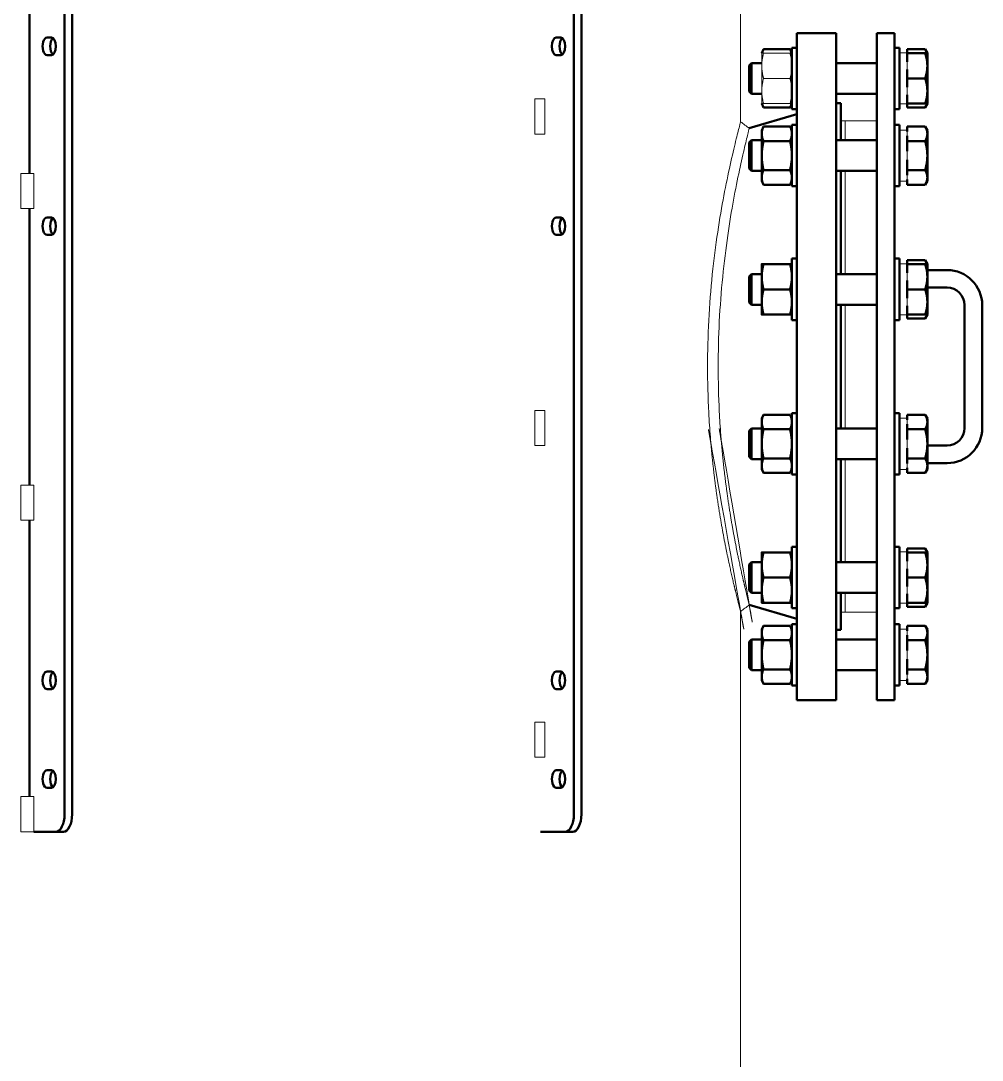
# Model space of a CAD drawing. Header units: inches. Extents: x 19 to 503, y 7 to 322.
# Drawn here: x 107.22 to 134.61, y 76.89 to 106.5 of the extents above; entities that cross this region are included whole.
import ezdxf

# ---------------------------------------------------------------- set-up
doc = ezdxf.new("R2010")
doc.units = ezdxf.units.IN
doc.header["$LTSCALE"] = 15
doc.header["$MEASUREMENT"] = 0
doc.layers.add('Visible (ANSI)', color=7, linetype='Continuous', lineweight=50)

msp = doc.modelspace()

# ---------------------------------------------------------------- linework, layer by layer
at = {"layer": 'Visible (ANSI)', "linetype": 'Continuous', "lineweight": 18}
for p, q in [((127.7261135248977, 103.6236562132051), (127.7261135248977, 124.6542713105731)), ((128.3267815808969, 105.5803091728895), (128.3267815808967, 105.2208091728895)), ((128.3786488358032, 105.5803091728895), (129.1339143259903, 105.5803091728895)), ((132.4660315808969, 105.5908091728895), (132.2470315808969, 105.5908091728895)), ((132.4660315808969, 105.5908091728895), (132.4660315808968, 105.5800591728895)), ((128.3267815808967, 105.2208091728895), (128.3267815808967, 104.5018091728895)), ((132.4660315808967, 105.3287421000629), (132.4660315808967, 105.1126262457161)), ((128.3786488358031, 104.8613091728895), (129.1339143259902, 104.8613091728895)), ((132.4660315808967, 104.6099921000628), (132.4660315808967, 104.3938762457161)), ((121.8606658187334, 104.2759396494325), (122.1477145902943, 104.2759396494325)), ((121.8606658187334, 104.2759396494325), (121.8606658187334, 103.2759396494325)), ((122.1477145902943, 104.2759396494325), (122.1477145902943, 103.2759396494325)), ((128.3267815808967, 104.5018091728895), (128.3267815808969, 104.1423091728895)), ((128.3786488358032, 104.1423091728895), (129.1339143259903, 104.1423091728895)), ((132.4660315808969, 104.1318091728895), (132.2470315808969, 104.1318091728895)), ((132.4660315808968, 104.1425591728895), (132.4660315808969, 104.1318091728895)), ((130.5764065808975, 103.6509396494325), (130.7064065808975, 103.6509396494325)), ((130.7064065808967, 103.0988472895181), (130.7064065808975, 103.6509396494325)), ((130.7064065808967, 103.0988472895181), (130.7064065808975, 103.6509396494325)), ((130.7064065808975, 103.6509396494325), (131.6064065808975, 103.6509396494325)), ((132.4660315808957, 103.3908472895181), (132.2470315808957, 103.3908472895181)), ((132.4660315808957, 103.3461903218298), (132.4660315808956, 103.2214157751466)), ((121.8606658187334, 103.2759396494325), (122.1477145902943, 103.2759396494325)), ((132.4660315808955, 102.7861218362013), (132.4660315808955, 102.5365727428349)), ((130.7064065808956, 99.28840153280392), (130.7064065808962, 102.2238472895181)), ((130.7064065808956, 99.28840153280392), (130.7064065808962, 102.2238472895181)), ((107.5957871419709, 102.1509396494325), (107.2239930033772, 102.1509396494325)), ((107.2239930033772, 101.1509396494325), (107.2239930033772, 102.1509396494325)), ((107.5957871419709, 101.1509396494325), (107.5957871419709, 102.1509396494325)), ((132.4660315808957, 101.9318472895181), (132.2470315808957, 101.9318472895181)), ((132.4660315808956, 102.1012788038896), (132.4660315808956, 101.9765042572064)), ((107.5957871419709, 101.1509396494325), (107.2239930033772, 101.1509396494325)), ((132.4660315808951, 99.58040153280393), (132.2470315808951, 99.58040153280393)), ((132.4660315808951, 99.58040153280393), (132.466031580895, 99.56965153280392)), ((132.4660315808949, 99.31833445997728), (132.4660315808949, 99.1022186056306)), ((130.7064065808955, 94.88847776606113), (130.7064065808955, 98.41340153280393)), ((130.7064065808955, 94.88847776606113), (130.7064065808955, 98.41340153280393)), ((132.4660315808949, 98.5995844599773), (132.4660315808949, 98.3834686056306)), ((132.4660315808951, 98.12140153280394), (132.2470315808951, 98.12140153280394)), ((132.466031580895, 98.13215153280395), (132.4660315808951, 98.12140153280394)), ((121.8606658187334, 95.40093964943252), (122.1477145902943, 95.40093964943252)), ((121.8606658187334, 95.40093964943252), (121.8606658187334, 94.4009396494325)), ((122.1477145902943, 95.40093964943252), (122.1477145902943, 94.4009396494325)), ((132.4660315808951, 95.18047776606113), (132.2470315808951, 95.18047776606113)), ((132.466031580895, 95.1358207983728), (132.4660315808949, 95.0110462516896)), ((132.4660315808948, 94.57575231274434), (132.4660315808949, 94.32620321937794)), ((121.8606658187334, 94.4009396494325), (122.1477145902943, 94.4009396494325)), ((130.7064065808962, 91.07803200934696), (130.7064065808956, 94.01347776606113)), ((130.7064065808962, 91.07803200934696), (130.7064065808956, 94.01347776606114)), ((132.466031580895, 93.89090928043268), (132.466031580895, 93.76613473374945)), ((132.4660315808951, 93.72147776606114), (132.2470315808951, 93.72147776606114)), ((107.5957871419709, 93.27593964943249), (107.2239930033772, 93.27593964943249)), ((107.2239930033772, 92.27593964943249), (107.2239930033772, 93.27593964943249)), ((107.5957871419709, 92.27593964943249), (107.5957871419709, 93.27593964943249)), ((107.5957871419709, 92.27593964943249), (107.2239930033772, 92.27593964943249)), ((132.4660315808957, 91.37003200934696), (132.2470315808957, 91.37003200934696)), ((132.4660315808957, 91.37003200934696), (132.4660315808957, 91.35928200934696)), ((132.4660315808956, 91.10796493652032), (132.4660315808955, 90.89184908217362)), ((132.4660315808955, 90.38921493652032), (132.4660315808956, 90.17309908217362)), ((130.7064065808975, 89.65093964943252), (130.7064065808967, 90.20303200934696)), ((130.7064065808975, 89.65093964943253), (130.7064065808967, 90.20303200934696)), ((132.4660315808957, 89.91103200934698), (132.2470315808957, 89.91103200934698)), ((132.4660315808957, 89.92178200934697), (132.4660315808957, 89.91103200934697)), ((127.7261135248977, 75.3947563783798), (127.7261135248977, 89.67822308565995)), ((130.5764065808975, 89.65093964943253), (130.7064065808975, 89.65093964943253)), ((130.7064065808975, 89.65093964943253), (131.6064065808975, 89.65093964943253)), ((132.4660315808969, 89.17007012597557), (132.4022829207089, 89.17007012597557)), ((132.4660315808968, 89.12541315828723), (132.4660315808967, 89.00063861160403)), ((132.4660315808966, 88.56534467265878), (132.4660315808967, 88.31579557929237)), ((132.4660315808969, 87.71107012597558), (132.2470315808969, 87.71107012597558)), ((132.4660315808968, 87.88050164034712), (132.4660315808968, 87.75572709366391)), ((121.8606658187334, 86.52593964943252), (122.1477145902943, 86.52593964943252)), ((121.8606658187334, 86.52593964943252), (121.8606658187334, 85.52593964943252)), ((122.1477145902943, 86.52593964943252), (122.1477145902943, 85.52593964943252)), ((121.8606658187334, 85.52593964943252), (122.1477145902943, 85.52593964943252)), ((107.5957871419709, 84.40093964943249), (107.2239930033772, 84.40093964943249)), ((107.2239930033772, 83.40093964943249), (107.2239930033772, 84.40093964943249)), ((107.5957871419709, 83.40093964943249), (107.5957871419709, 84.40093964943249)), ((107.5957871419709, 83.40093964943249), (107.2239930033772, 83.40093964943249))]:
    msp.add_line(p, q, dxfattribs=at)
at = {"layer": 'Visible (ANSI)'}
for p, q in [((108.4707871419704, 83.9009396494325), (108.4707871419704, 112.6509396494325)), ((108.6872934929166, 112.6509396494325), (108.6872934929166, 83.9009396494325)), ((122.9767126553623, 83.90093964943252), (122.9767126553622, 112.6509396494325)), ((123.1932190063084, 112.6509396494325), (123.1932190063085, 83.90093964943252)), ((107.470787141971, 110.0259396494325), (107.470787141971, 102.1509396494325)), ((107.9707871419707, 106.0259396494325), (108.0957871419706, 106.0259396494325)), ((122.4767126553625, 106.0259396494325), (122.6017126553625, 106.0259396494325)), ((129.3264065808975, 87.15093964943253), (129.3264065808975, 106.1509396494325)), ((129.3264065808975, 106.1509396494325), (130.4514065808975, 106.1509396494325)), ((130.4514065808975, 87.15093964943253), (130.4514065808975, 106.1509396494325)), ((131.6064065808975, 106.1509396494324), (131.6064065808975, 87.15093964943266)), ((132.1064065808975, 106.1509396494324), (131.6064065808975, 106.1509396494324)), ((132.1064065808975, 87.15093964943266), (132.1064065808975, 106.1509396494324)), ((129.1857815808969, 105.7363091728895), (129.1857815808969, 103.9863091728895)), ((129.3264065808968, 105.7363091728895), (129.1857815808968, 105.7363091728895)), ((132.2470315808969, 105.7363091728895), (132.1064065808969, 105.7363091728895)), ((132.2470315808969, 103.9863091728895), (132.2470315808969, 105.7363091728895)), ((108.0957871419706, 105.5259396494325), (107.9707871419707, 105.5259396494325)), ((122.6017126553625, 105.5259396494325), (122.4767126553625, 105.5259396494325)), ((128.3267815808982, 105.5803091728895), (128.3786488358046, 105.6915388599842)), ((128.3786488358046, 105.6915388599842), (129.1339143259917, 105.6915388599842)), ((129.1857815808982, 105.5803091728895), (129.1339143259917, 105.6915388599842)), ((132.4660315808981, 105.5908091728895), (132.4660315808982, 105.6912501848496)), ((132.4660315808982, 105.6912501848496), (132.9799604202115, 105.6912501848496)), ((132.4660315808967, 105.3287421000628), (132.4660315808968, 105.5800591728895)), ((132.4660315808968, 105.5800591728895), (132.9799604202101, 105.5800591728895)), ((133.0441565808982, 105.5800591728895), (132.9799604202115, 105.6912501848496)), ((133.0441565808967, 105.2206841728895), (133.0441565808969, 105.5800591728895)), ((127.9660315808969, 105.2326591728895), (128.0321855179047, 105.2988091728895)), ((127.9660315808969, 104.4899591728895), (127.9660315808969, 105.2326591728895)), ((128.0321855179047, 105.2988091728895), (128.0321855179047, 104.4238091728895)), ((128.3267815808969, 105.2988091728895), (128.0321855179047, 105.2988091728895)), ((131.6064065808969, 105.2988091728895), (130.4514065808968, 105.2988091728895)), ((133.0441565808967, 104.5019341728895), (133.0441565808967, 105.2206841728895)), ((132.4660315808966, 104.8613091728895), (132.4660315808967, 105.1126262457161)), ((132.4660315808967, 104.6099921000628), (132.4660315808966, 104.8613091728895)), ((132.4660315808966, 104.8613091728895), (132.97996042021, 104.8613091728895)), ((127.9660315808969, 104.4899591728895), (128.0321855179047, 104.4238091728895)), ((128.3267815808969, 104.4238091728895), (128.0321855179047, 104.4238091728895)), ((131.6064065808969, 104.4238091728895), (130.4514065808968, 104.4238091728895)), ((132.4660315808968, 104.1425591728895), (132.4660315808967, 104.3938762457161)), ((133.0441565808969, 104.1425591728895), (133.0441565808967, 104.5019341728895)), ((128.3267815808982, 104.1423091728895), (128.3786488358046, 104.0310794857948)), ((128.3786488358046, 104.0310794857948), (129.1339143259917, 104.0310794857948)), ((129.1857815808982, 104.1423091728895), (129.1339143259917, 104.0310794857948)), ((129.3264065808968, 103.9863091728895), (129.1857815808968, 103.9863091728895)), ((130.4514065808975, 104.1509396494325), (130.5764065808975, 104.1509396494325)), ((130.5764065808964, 103.0988472895181), (130.5764065808975, 104.1509396494325)), ((132.2470315808969, 103.9863091728895), (132.1064065808969, 103.9863091728895)), ((132.4660315808968, 104.1425591728895), (132.9799604202101, 104.1425591728895)), ((132.4660315808982, 104.0313681609294), (132.4660315808981, 104.1318091728895)), ((132.4660315808982, 104.0313681609294), (132.9799604202115, 104.0313681609294)), ((133.0441565808982, 104.1425591728895), (132.9799604202115, 104.0313681609294)), ((127.9724654117641, 103.4396807211257), (129.3264065808975, 103.8409396494325)), ((128.3267815808957, 103.3803472895181), (128.3786488358022, 103.4915769766128)), ((128.3267815808957, 103.3803472895181), (128.3267815808956, 103.2840195548391)), ((128.3786488358022, 103.4915769766128), (129.1339143259893, 103.4915769766128)), ((129.1857815808957, 103.3803472895181), (129.1339143259893, 103.4915769766128)), ((129.1857815808957, 103.5363472895181), (129.1857815808957, 101.7863472895181)), ((129.3264065808957, 103.5363472895181), (129.1857815808957, 103.5363472895181)), ((132.2470315808957, 103.5363472895181), (132.1064065808957, 103.5363472895181)), ((132.2470315808957, 101.7863472895181), (132.2470315808957, 103.5363472895181)), ((132.4660315808956, 103.3461903218298), (132.4660315808957, 103.4912883014782)), ((132.4660315808957, 103.4912883014782), (132.9799604202091, 103.4912883014782)), ((133.0441565808957, 103.3800972895181), (132.9799604202091, 103.4912883014782)), ((133.0441565808956, 103.2838030484882), (133.0441565808957, 103.3800972895181)), ((127.9660315808957, 103.0326972895181), (128.0321855179036, 103.0988472895181)), ((128.0321855179036, 103.0988472895181), (128.0321855179036, 102.2238472895181)), ((128.3267815808957, 103.0988472895181), (128.0321855179036, 103.0988472895181)), ((128.3267815808956, 103.2840195548391), (128.3267815808955, 102.6613472895181)), ((128.378648835802, 103.0764621330654), (129.1339143259891, 103.0764621330654)), ((131.6064065808957, 103.0988472895181), (130.4514065808957, 103.0988472895181)), ((132.4660315808955, 103.0763177954982), (132.4660315808956, 103.2214157751466)), ((132.4660315808955, 102.7861218362013), (132.4660315808955, 103.0763177954982)), ((132.4660315808955, 103.0763177954982), (132.9799604202089, 103.0763177954982)), ((133.0441565808955, 102.6613472895181), (133.0441565808956, 103.2838030484882)), ((127.9660315808957, 102.2899972895181), (127.9660315808957, 103.0326972895181)), ((128.3267815808955, 102.6613472895181), (128.3267815808956, 102.0386750241971)), ((132.4660315808955, 102.2463767835381), (132.4660315808955, 102.5365727428349)), ((133.0441565808956, 102.038891530548), (133.0441565808955, 102.6613472895181)), ((127.9660315808957, 102.2899972895181), (128.0321855179036, 102.2238472895181)), ((128.3267815808957, 102.2238472895181), (128.0321855179036, 102.2238472895181)), ((128.378648835802, 102.2462324459708), (129.1339143259891, 102.2462324459708)), ((131.6064065808957, 102.2238472895181), (130.4514065808957, 102.2238472895181)), ((130.5764065808954, 99.28840153280392), (130.576406580896, 102.2238472895181)), ((132.4660315808956, 102.1012788038896), (132.4660315808955, 102.2463767835381)), ((132.4660315808955, 102.2463767835381), (132.9799604202089, 102.2463767835381)), ((128.3267815808956, 102.0386750241971), (128.3267815808957, 101.9423472895181)), ((128.3267815808957, 101.9423472895181), (128.3786488358022, 101.8311176024234)), ((129.1857815808957, 101.9423472895181), (129.1339143259893, 101.8311176024234)), ((132.4660315808957, 101.831406277558), (132.4660315808956, 101.9765042572064)), ((133.0441565808957, 101.9425972895181), (132.9799604202091, 101.831406277558)), ((133.0441565808957, 101.9425972895181), (133.0441565808956, 102.038891530548)), ((128.3786488358022, 101.8311176024234), (129.1339143259893, 101.8311176024234)), ((129.3264065808957, 101.7863472895181), (129.1857815808957, 101.7863472895181)), ((132.2470315808957, 101.7863472895181), (132.1064065808957, 101.7863472895181)), ((132.4660315808957, 101.831406277558), (132.9799604202091, 101.831406277558)), ((107.470787141971, 101.1509396494325), (107.470787141971, 93.27593964943249)), ((107.9707871419707, 100.9009396494325), (108.0957871419706, 100.9009396494325)), ((122.4767126553625, 100.9009396494325), (122.6017126553625, 100.9009396494325)), ((108.0957871419706, 100.4009396494325), (107.9707871419707, 100.4009396494325)), ((122.6017126553625, 100.4009396494325), (122.4767126553625, 100.4009396494325)), ((128.3267815808951, 99.56990153280394), (128.3267815808949, 99.21040153280393)), ((128.3786488358014, 99.56990153280394), (129.1339143259885, 99.56990153280394)), ((129.1857815808951, 99.72590153280392), (129.1857815808951, 97.97590153280395)), ((129.3264065808951, 99.72590153280392), (129.1857815808951, 99.72590153280392)), ((132.2470315808951, 99.72590153280392), (132.1064065808951, 99.72590153280392)), ((132.2470315808951, 97.97590153280395), (132.2470315808951, 99.72590153280392)), ((132.4660315808999, 99.58040153280393), (132.4660315809, 99.680842544764)), ((132.4660315809, 99.68084254476403), (132.9799604202133, 99.68084254476403)), ((132.4660315808949, 99.31833445997728), (132.466031580895, 99.56965153280392)), ((132.466031580895, 99.56965153280392), (132.9799604202083, 99.56965153280392)), ((133.0441565808999, 99.56965153280395), (132.9799604202133, 99.68084254476403)), ((133.0441565808949, 99.21027653280393), (133.0441565808951, 99.56965153280395)), ((127.9660315808951, 99.22225153280394), (128.0321855179029, 99.28840153280395)), ((127.9660315808951, 98.47955153280394), (127.9660315808951, 99.22225153280394)), ((128.0321855179029, 99.28840153280395), (128.0321855179029, 98.41340153280393)), ((128.3267815808951, 99.28840153280395), (128.0321855179029, 99.28840153280395)), ((128.3267815808949, 99.21040153280393), (128.3267815808949, 98.49140153280395)), ((131.6064065808951, 99.28840153280395), (130.4514065808951, 99.28840153280395)), ((133.044156580896, 99.40093964943249), (133.606406580896, 99.40093964943249)), ((133.0441565808949, 98.49152653280395), (133.0441565808949, 99.21027653280393)), ((132.4660315808948, 98.85090153280393), (132.4660315808949, 99.1022186056306)), ((133.044156580896, 98.90093964943252), (133.606406580896, 98.90093964943252)), ((128.3786488358013, 98.85090153280393), (129.1339143259884, 98.85090153280393)), ((132.4660315808949, 98.59958445997727), (132.4660315808948, 98.85090153280393)), ((132.4660315808948, 98.85090153280393), (132.9799604202082, 98.85090153280393)), ((127.9660315808951, 98.47955153280394), (128.0321855179029, 98.41340153280393)), ((128.3267815808951, 98.41340153280393), (128.0321855179029, 98.41340153280393)), ((128.3267815808949, 98.49140153280395), (128.3267815808951, 98.13190153280394)), ((131.6064065808951, 98.41340153280393), (130.4514065808951, 98.41340153280393)), ((130.5764065808953, 94.88847776606113), (130.5764065808953, 98.41340153280393)), ((132.466031580895, 98.13215153280393), (132.4660315808949, 98.3834686056306)), ((133.0441565808951, 98.13215153280393), (133.0441565808949, 98.49152653280395)), ((134.106406580896, 98.4009396494325), (134.106406580896, 94.90093964943256)), ((134.606406580896, 98.4009396494325), (134.606406580896, 94.90093964943256)), ((128.3786488358014, 98.13190153280394), (129.1339143259885, 98.13190153280394)), ((132.466031580895, 98.13215153280393), (132.9799604202083, 98.13215153280393)), ((132.4660315809, 98.02096052084384), (132.4660315808999, 98.12140153280393)), ((132.4660315809, 98.02096052084384), (132.9799604202133, 98.02096052084387)), ((133.0441565808999, 98.13215153280393), (132.9799604202133, 98.02096052084387)), ((129.3264065808951, 97.97590153280395), (129.1857815808951, 97.97590153280395)), ((132.2470315808951, 97.97590153280395), (132.1064065808951, 97.97590153280395)), ((128.3267815808951, 95.16997776606112), (128.3786488358015, 95.2812074531558)), ((128.3267815808951, 95.16997776606112), (128.326781580895, 95.07365003138214)), ((128.326781580895, 95.07365003138214), (128.3267815808949, 94.45097776606113)), ((128.3786488358015, 95.2812074531558), (129.1339143259887, 95.2812074531558)), ((129.1857815808951, 95.16997776606112), (129.1339143259887, 95.2812074531558)), ((129.1857815808951, 95.32597776606113), (129.1857815808951, 93.57597776606113)), ((129.3264065808951, 95.32597776606113), (129.1857815808951, 95.32597776606113)), ((132.2470315808951, 95.32597776606113), (132.1064065808951, 95.32597776606113)), ((132.2470315808951, 93.57597776606114), (132.2470315808951, 95.32597776606113)), ((132.466031580895, 95.1358207983728), (132.4660315808951, 95.28091877802122)), ((132.4660315808951, 95.28091877802122), (132.9799604202085, 95.28091877802122)), ((133.0441565808951, 95.16972776606113), (132.9799604202085, 95.28091877802122)), ((133.044156580895, 95.07343352503119), (133.0441565808951, 95.16972776606113)), ((133.0441565808948, 94.45097776606113), (133.044156580895, 95.07343352503119)), ((127.9660315808951, 94.82232776606115), (128.0321855179029, 94.88847776606113)), ((127.9660315808951, 94.07962776606114), (127.9660315808951, 94.82232776606112)), ((128.0321855179029, 94.88847776606113), (128.0321855179029, 94.01347776606114)), ((128.3267815808951, 94.88847776606113), (128.0321855179029, 94.88847776606113)), ((128.3786488358013, 94.86609260960847), (129.1339143259884, 94.86609260960847)), ((131.6064065808951, 94.88847776606113), (130.4514065808951, 94.88847776606113)), ((132.4660315808949, 94.86594827204117), (132.4660315808949, 95.0110462516896)), ((132.4660315808949, 94.57575231274431), (132.4660315808949, 94.86594827204117)), ((132.4660315808949, 94.86594827204117), (132.9799604202083, 94.86594827204117)), ((128.3267815808948, 94.45097776606113), (128.326781580895, 93.82830550074013)), ((132.4660315808949, 94.03600726008109), (132.4660315808949, 94.32620321937794)), ((133.044156580895, 93.82852200709108), (133.0441565808949, 94.45097776606113)), ((133.606406580896, 94.40093964943254), (133.044156580896, 94.40093964943254)), ((127.9660315808951, 94.07962776606114), (128.0321855179029, 94.01347776606114)), ((128.3267815808951, 94.01347776606114), (128.0321855179029, 94.01347776606114)), ((128.3786488358013, 94.0358629225138), (129.1339143259884, 94.0358629225138)), ((131.6064065808951, 94.01347776606114), (130.4514065808951, 94.01347776606114)), ((130.576406580896, 91.07803200934696), (130.5764065808954, 94.01347776606113)), ((132.4660315808949, 93.89090928043268), (132.4660315808949, 94.03600726008109)), ((132.4660315808949, 94.03600726008109), (132.9799604202083, 94.03600726008109)), ((133.606406580896, 93.90093964943256), (133.044156580896, 93.90093964943256)), ((128.326781580895, 93.82830550074013), (128.3267815808951, 93.73197776606115)), ((128.3267815808951, 93.73197776606115), (128.3786488358015, 93.62074807896646)), ((128.3786488358015, 93.62074807896646), (129.1339143259887, 93.62074807896646)), ((129.1857815808951, 93.73197776606114), (129.1339143259887, 93.62074807896646)), ((129.3264065808951, 93.57597776606113), (129.1857815808951, 93.57597776606113)), ((132.2470315808951, 93.57597776606114), (132.1064065808951, 93.57597776606114)), ((132.4660315808951, 93.62103675410106), (132.466031580895, 93.76613473374947)), ((132.4660315808951, 93.62103675410106), (132.9799604202085, 93.62103675410106)), ((133.0441565808951, 93.73222776606114), (132.9799604202085, 93.62103675410106)), ((133.0441565808951, 93.73222776606114), (133.044156580895, 93.82852200709108)), ((107.470787141971, 92.27593964943249), (107.470787141971, 84.40093964943249)), ((129.1857815808957, 91.51553200934696), (129.1857815808957, 89.76553200934696)), ((129.3264065808957, 91.51553200934696), (129.1857815808957, 91.51553200934696)), ((132.2470315808957, 91.51553200934697), (132.1064065808957, 91.51553200934697)), ((132.2470315808957, 89.76553200934697), (132.2470315808957, 91.51553200934697)), ((128.3267815808957, 91.35953200934695), (128.3267815808956, 91.00003200934695)), ((128.378648835802, 91.35953200934695), (129.1339143259892, 91.35953200934695)), ((132.4660315808993, 91.37003200934696), (132.4660315808993, 91.47047302130704)), ((132.4660315808993, 91.47047302130704), (132.9799604202127, 91.47047302130704)), ((132.4660315808956, 91.1079649365203), (132.4660315808956, 91.35928200934696)), ((132.4660315808956, 91.35928200934696), (132.979960420209, 91.35928200934696)), ((133.0441565808993, 91.35928200934696), (132.9799604202127, 91.47047302130704)), ((133.0441565808955, 90.99990700934697), (133.0441565808957, 91.35928200934696)), ((127.9660315808957, 91.01188200934696), (128.0321855179036, 91.07803200934696)), ((127.9660315808957, 90.26918200934696), (127.9660315808957, 91.01188200934696)), ((128.0321855179036, 91.07803200934696), (128.0321855179036, 90.20303200934697)), ((128.3267815808957, 91.07803200934696), (128.0321855179036, 91.07803200934696)), ((128.3267815808956, 91.00003200934695), (128.3267815808956, 90.28103200934696)), ((131.6064065808957, 91.07803200934696), (130.4514065808957, 91.07803200934696)), ((133.0441565808956, 90.28115700934697), (133.0441565808955, 90.99990700934696)), ((128.3786488358019, 90.64053200934696), (129.1339143259891, 90.64053200934696)), ((132.4660315808955, 90.64053200934697), (132.4660315808955, 90.89184908217362)), ((132.4660315808955, 90.38921493652032), (132.4660315808955, 90.64053200934697)), ((132.4660315808955, 90.64053200934697), (132.9799604202089, 90.64053200934697)), ((127.9660315808957, 90.26918200934696), (128.0321855179036, 90.20303200934697)), ((128.3267815808957, 90.20303200934697), (128.0321855179036, 90.20303200934697)), ((128.3267815808956, 90.28103200934696), (128.3267815808957, 89.92153200934696)), ((131.6064065808957, 90.20303200934697), (130.4514065808957, 90.20303200934697)), ((130.5764065808975, 89.15093964943253), (130.5764065808964, 90.20303200934697)), ((132.4660315808956, 89.92178200934697), (132.4660315808956, 90.17309908217362)), ((133.0441565808957, 89.92178200934697), (133.0441565808955, 90.28115700934697)), ((127.9724654117641, 89.86219857773935), (129.3264065808975, 89.46093964943253)), ((128.378648835802, 89.92153200934696), (129.1339143259892, 89.92153200934696)), ((129.3264065808957, 89.76553200934696), (129.1857815808957, 89.76553200934696)), ((132.2470315808957, 89.76553200934697), (132.1064065808957, 89.76553200934697)), ((132.4660315808956, 89.92178200934697), (132.979960420209, 89.92178200934697)), ((132.4660315808993, 89.81059099738688), (132.4660315808993, 89.91103200934697)), ((132.4660315808993, 89.81059099738688), (132.9799604202127, 89.81059099738688)), ((133.0441565808993, 89.92178200934697), (132.9799604202127, 89.81059099738688)), ((128.3267815808969, 89.15957012597556), (128.3786488358033, 89.27079981307025)), ((128.3267815808969, 89.15957012597558), (128.3267815808967, 89.06324239129658)), ((128.3786488358033, 89.27079981307025), (129.1339143259904, 89.27079981307025)), ((129.1857815808969, 89.15957012597558), (129.1339143259904, 89.27079981307025)), ((129.1857815808969, 89.31557012597557), (129.1857815808969, 87.56557012597557)), ((129.3264065808968, 89.31557012597557), (129.1857815808969, 89.31557012597557)), ((130.4514065808975, 89.15093964943253), (130.5764065808975, 89.15093964943253)), ((132.2470315808969, 89.31557012597557), (132.1064065808968, 89.31557012597557)), ((132.2470315808969, 87.56557012597557), (132.2470315808969, 89.31557012597557)), ((132.4660315808968, 89.12541315828723), (132.4660315808969, 89.27051113793566)), ((132.4660315808969, 89.27051113793566), (132.9799604202103, 89.27051113793566)), ((133.0441565808969, 89.15932012597557), (132.9799604202103, 89.27051113793566)), ((133.0441565808968, 89.06302588494563), (133.0441565808969, 89.15932012597557)), ((127.9660315808969, 88.81192012597558), (128.0321855179047, 88.87807012597557)), ((128.0321855179047, 88.87807012597557), (128.0321855179047, 88.00307012597558)), ((128.3267815808969, 88.87807012597557), (128.0321855179047, 88.87807012597557)), ((128.3267815808967, 89.06324239129658), (128.3267815808967, 88.44057012597557)), ((128.3786488358031, 88.85568496952291), (129.1339143259902, 88.85568496952291)), ((131.6064065808968, 88.87807012597557), (130.4514065808968, 88.87807012597557)), ((132.4660315808967, 88.8555406319556), (132.4660315808967, 89.00063861160403)), ((132.4660315808967, 88.56534467265878), (132.4660315808967, 88.8555406319556)), ((132.4660315808967, 88.8555406319556), (132.97996042021, 88.8555406319556)), ((133.0441565808966, 88.44057012597557), (133.0441565808968, 89.06302588494563)), ((127.9660315808969, 88.06922012597558), (127.9660315808969, 88.81192012597558)), ((128.3267815808966, 88.44057012597557), (128.3267815808967, 87.81789786065457)), ((132.4660315808967, 88.02559961999553), (132.4660315808967, 88.31579557929237)), ((133.0441565808968, 87.81811436700552), (133.0441565808966, 88.44057012597557)), ((107.9707871419707, 87.96343964943249), (108.0957871419707, 87.96343964943249)), ((122.4767126553626, 87.96343964943252), (122.6017126553625, 87.96343964943252)), ((127.9660315808969, 88.06922012597558), (128.0321855179047, 88.00307012597558)), ((128.3267815808969, 88.00307012597558), (128.0321855179047, 88.00307012597558)), ((128.3786488358031, 88.02545528242823), (129.1339143259902, 88.02545528242823)), ((131.6064065808968, 88.00307012597558), (130.4514065808968, 88.00307012597558)), ((132.4660315808967, 87.8805016403471), (132.4660315808967, 88.02559961999553)), ((132.4660315808967, 88.02559961999553), (132.97996042021, 88.02559961999553)), ((128.3267815808967, 87.81789786065457), (128.3267815808969, 87.72157012597557)), ((128.3267815808969, 87.72157012597557), (128.3786488358033, 87.6103404388809)), ((129.1857815808969, 87.72157012597557), (129.1339143259904, 87.6103404388809)), ((132.4660315808969, 87.6106291140155), (132.4660315808968, 87.75572709366391)), ((133.0441565808969, 87.72182012597558), (132.9799604202103, 87.6106291140155)), ((133.0441565808969, 87.72182012597558), (133.0441565808968, 87.8181143670055)), ((108.0957871419707, 87.46343964943249), (107.9707871419707, 87.46343964943249)), ((122.6017126553625, 87.46343964943252), (122.4767126553626, 87.46343964943252)), ((128.3786488358033, 87.6103404388809), (129.1339143259904, 87.6103404388809)), ((129.3264065808968, 87.56557012597557), (129.1857815808969, 87.56557012597557)), ((132.2470315808969, 87.56557012597557), (132.1064065808968, 87.56557012597557)), ((132.4660315808969, 87.6106291140155), (132.9799604202103, 87.6106291140155)), ((129.3264065808975, 87.15093964943253), (130.4514065808975, 87.15093964943253)), ((132.1064065808975, 87.15093964943266), (131.6064065808975, 87.15093964943266)), ((107.9707871419707, 85.15093964943249), (108.0957871419707, 85.15093964943249)), ((122.4767126553626, 85.15093964943252), (122.6017126553625, 85.15093964943252)), ((108.0957871419707, 84.65093964943249), (107.9707871419707, 84.65093964943249)), ((122.6017126553625, 84.65093964943252), (122.4767126553626, 84.65093964943252)), ((107.5957871419709, 83.40093964943249), (108.2207871419706, 83.40093964943249)), ((108.2207871419706, 83.40093964943249), (108.4372934929168, 83.40093964943249)), ((122.0227145902943, 83.40093964943252), (122.7267126553624, 83.40093964943252)), ((122.7267126553624, 83.40093964943252), (122.9432190063086, 83.40093964943252))]:
    msp.add_line(p, q, dxfattribs=at)
for centre, radius, start, end in [((133.606406580896, 98.4009396494325), 0.9999999999999996, 0, 90), ((133.606406580896, 98.4009396494325), 0.4999999999999998, 0, 90), ((133.606406580896, 94.90093964943256), 0.9999999999999974, 270, 0), ((133.606406580896, 94.90093964943256), 0.4999999999999977, 270, 0)]:
    msp.add_arc(centre, radius, start, end, dxfattribs=at)
for centre, major_axis, ratio, start_param, end_param in [((107.9707871419707, 105.7759396494325), (2.596373626582759e-16, -0.2500000000000006), 0.4999999999997287, 3.141592653589797, 6.283185307179591), ((108.1872934929168, 105.7759396494325), (-5.070992838239288e-16, 0.2499999999999996), 0.4999999999997287, 0.3747344327088298, 2.766858220881144), ((108.0957871419706, 105.7759396494325), (-2.764554730950103e-16, 0.2500000000000006), 0.4999999999997287, 3.141592653589797, 6.28318530717959), ((122.4767126553625, 105.7759396494325), (2.540342085190513e-16, -0.2500000000000006), 0.4999999999997286, 3.141592653589797, 6.28318530717959), ((122.6932190063087, 105.7759396494325), (-4.917326388595674e-16, 0.2499999999999996), 0.4999999999997286, 0.3747344327088298, 2.766858220881144), ((122.6017126553625, 105.7759396494325), (-2.708523189557857e-16, 0.2500000000000006), 0.4999999999997286, 3.141592653589797, 6.28318530717959), ((107.9707871419707, 100.6509396494325), (2.012652799042137e-16, -0.2500000000000003), 0.4999999999997287, 3.141592653589798, 6.283185307179592), ((108.1872934929169, 100.6509396494325), (-5.173437138001697e-16, 0.2499999999999998), 0.4999999999997286, 0.3747344327088293, 2.766858220881144), ((108.0957871419706, 100.6509396494325), (-1.67181553348498e-16, 0.2499999999999999), 0.4999999999997286, 3.1415926535898, 6.283185307179593), ((122.4767126553625, 100.6509396494325), (1.956621257649892e-16, -0.2500000000000003), 0.4999999999997286, 3.141592653589798, 6.283185307179592), ((122.6932190063087, 100.6509396494325), (-5.070992838239288e-16, 0.25), 0.4999999999997287, 0.3747344327088294, 2.766858220881144), ((122.6017126553625, 100.6509396494325), (-1.615783992092735e-16, 0.2499999999999999), 0.4999999999997286, 3.1415926535898, 6.283185307179593), ((107.9707871419707, 87.71343964943249), (7.679442211297909e-16, -0.2499999999999992), 0.4999999999997287, 3.141592653589781, 6.283185307179574), ((108.1872934929169, 87.71343964943249), (-5.378325737526518e-16, 0.2499999999999991), 0.4999999999997287, 0.3747344327088291, 2.766858220881128), ((108.0957871419707, 87.71343964943249), (-7.572607199796574e-16, 0.2499999999999992), 0.4999999999997287, 3.141592653589782, 6.283185307179575), ((122.4767126553626, 87.71343964943252), (7.623410669905664e-16, -0.2499999999999992), 0.4999999999997286, 3.141592653589781, 6.283185307179574), ((122.6932190063087, 87.71343964943252), (-5.019770688358082e-16, 0.2500000000000005), 0.4999999999997286, 0.3747344327088295, 2.766858220880972), ((122.6017126553625, 87.71343964943252), (-7.516575658404329e-16, 0.2499999999999992), 0.4999999999997286, 3.141592653589781, 6.283185307179575), ((107.9707871419707, 84.90093964943249), (1.419450937418695e-15, -0.2499999999999992), 0.4999999999997287, 3.14159265358976, 6.283185307179553), ((108.1872934929169, 84.90093964943249), (-5.070992838239286e-16, 0.2499999999999992), 0.4999999999997287, 0.3747344327088297, 2.766858220881129), ((108.0957871419707, 84.90093964943249), (-1.391049454509423e-15, 0.2499999999999992), 0.4999999999997287, 3.141592653589761, 6.283185307179554), ((122.4767126553626, 84.90093964943252), (1.41384778327947e-15, -0.2499999999999992), 0.4999999999997286, 3.14159265358976, 6.283185307179553), ((122.6932190063087, 84.90093964943252), (-4.968548538476878e-16, 0.2500000000000005), 0.4999999999997286, 0.3747344327088295, 2.766858220880972), ((122.6017126553625, 84.90093964943252), (-1.385446300370198e-15, 0.2499999999999992), 0.4999999999997286, 3.141592653589761, 6.283185307179554), ((108.2207871419706, 83.9009396494325), (2.170164958438388e-15, -0.5000000000000019), 0.4999999999997287, 0, 1.570796326794895), ((108.4372934929168, 83.9009396494325), (1.689359711553737e-15, -0.5000000000000012), 0.4999999999997287, 0, 1.570796326794873), ((122.7267126553624, 83.90093964943252), (2.158958650159938e-15, -0.5000000000000019), 0.4999999999997286, 0, 1.570796326794895), ((122.9432190063086, 83.90093964943252), (1.678153403275288e-15, -0.5000000000000012), 0.4999999999997286, 0, 1.570796326794873)]:
    msp.add_ellipse(centre, major_axis=major_axis, ratio=ratio, start_param=start_param, end_param=end_param, dxfattribs=at)
at = {"layer": 'Visible (ANSI)', "linetype": 'Continuous', "lineweight": 18}
msp.add_ellipse((132.4022829207089, 88.44057012597557), major_axis=(-4.137200087411331, -3.3294373440119e-15), ratio=0.1763269807084549, start_param=4.712388980384684, end_param=4.749923495653253, dxfattribs=at)
for points, weights in [([(128.3267815808969, 105.5803091728895), (128.3267815808968, 105.5803091728895), (128.3786488358032, 105.5803091728895)], [1, 1.037954849302038, 1]), ([(128.3786488358032, 105.5803091728895), (128.3267815808967, 105.3876537035315), (128.3267815808967, 105.2208091728895)], [1, 1.037954849302034, 1]), ([(129.1857815808967, 105.2208091728895), (129.1857815808967, 105.3876537035315), (129.1339143259903, 105.5803091728895)], [1, 1.03795484930203, 1]), ([(129.1339143259903, 105.5803091728895), (129.1857815808968, 105.5803091728895), (129.1857815808969, 105.5803091728895)], [1, 1.037954849302043, 1]), ([(128.3267815808967, 105.2208091728895), (128.3267815808967, 105.0539646422475), (128.3786488358031, 104.8613091728895)], [1, 1.037954849302041, 1]), ([(129.1339143259902, 104.8613091728895), (129.1857815808966, 105.0539646422475), (129.1857815808967, 105.2208091728895)], [1, 1.037954849302041, 1]), ([(128.3786488358031, 104.8613091728895), (128.3267815808967, 104.6686537035315), (128.3267815808967, 104.5018091728895)], [1, 1.037954849302045, 1]), ([(129.1857815808967, 104.5018091728895), (129.1857815808966, 104.6686537035315), (129.1339143259902, 104.8613091728895)], [1, 1.037954849302038, 1]), ([(128.3267815808967, 104.5018091728895), (128.3267815808967, 104.3349646422475), (128.3786488358032, 104.1423091728895)], [1, 1.037954849302045, 1]), ([(129.1339143259903, 104.1423091728895), (129.1857815808967, 104.3349646422475), (129.1857815808967, 104.5018091728895)], [1, 1.037954849302038, 1]), ([(128.3786488358032, 104.1423091728895), (128.3267815808968, 104.1423091728895), (128.3267815808969, 104.1423091728895)], [1, 1.037954849302059, 1]), ([(129.1857815808969, 104.1423091728895), (129.1857815808968, 104.1423091728895), (129.1339143259903, 104.1423091728895)], [1, 1.037954849302036, 1])]:
    msp.add_rational_spline(points, weights, degree=2, dxfattribs=at)
at = {"layer": 'Visible (ANSI)'}
for points, weights in [([(128.3786488358046, 105.6915388599842), (128.3513009892951, 105.6328912138837), (128.3386088095595, 105.5803091728895)], [1, 1.019659563749201, 1.0189529053204]), ([(129.1739543522367, 105.5803091728895), (129.1612621725012, 105.6328912138837), (129.1339143259917, 105.6915388599842)], [1.018952905320398, 1.019659563749199, 1]), ([(133.0295180064643, 105.5800591728895), (133.0138088810973, 105.6326229308374), (132.9799604202115, 105.6912501848496)], [1.023854694084884, 1.027216582859178, 1.010018749357402]), ([(132.9799604202101, 105.5800591728895), (133.0441565808968, 105.5800591728895), (133.0441565808969, 105.5800591728895)], [1.010018749357402, 1.043141395740174, 1]), ([(133.0441565808967, 105.2206841728895), (133.0441565808967, 105.3874706908296), (132.9799604202101, 105.5800591728895)], [1, 1.043141395740174, 1.010018749357402]), ([(132.97996042021, 104.8613091728895), (133.0441565808966, 105.0538976549494), (133.0441565808967, 105.2206841728895)], [1.010018749357404, 1.043141395740182, 1]), ([(133.0441565808967, 104.5019341728895), (133.0441565808966, 104.6687206908296), (132.97996042021, 104.8613091728895)], [1, 1.043141395740166, 1.010018749357401]), ([(132.9799604202101, 104.1425591728895), (133.0441565808967, 104.3351476549494), (133.0441565808967, 104.5019341728895)], [1.010018749357404, 1.043141395740184, 1]), ([(128.3386088095595, 104.1423091728895), (128.3513009892951, 104.0897271318954), (128.3786488358046, 104.0310794857948)], [1.018952905320409, 1.01965956374921, 1]), ([(129.1339143259917, 104.0310794857948), (129.1612621725012, 104.0897271318954), (129.1739543522367, 104.1423091728895)], [1, 1.019659563749194, 1.018952905320394]), ([(132.9799604202115, 104.0313681609294), (133.0138088810973, 104.0899954149416), (133.0295180064643, 104.1425591728895)], [1.010018749357404, 1.027216582859183, 1.02385469408489]), ([(133.0441565808969, 104.1425591728895), (133.0441565808968, 104.1425591728895), (132.9799604202101, 104.1425591728895)], [1, 1.043141395740166, 1.010018749357401]), ([(128.3786488358022, 103.4915769766128), (128.3267815808957, 103.3803472895181), (128.3267815808956, 103.2840195548391)], [1, 1.037954849302018, 1]), ([(129.1857815808956, 103.2840195548391), (129.1857815808957, 103.3803472895181), (129.1339143259893, 103.4915769766128)], [1, 1.03795484930202, 1]), ([(133.0441565808956, 103.2838030484882), (133.0441565808957, 103.3800972895181), (132.9799604202091, 103.4912883014782)], [1, 1.043141395740171, 1.010018749357402]), ([(128.3267815808956, 103.2840195548391), (128.3267815808956, 103.1876918201601), (128.378648835802, 103.0764621330654)], [1, 1.037954849302038, 1]), ([(128.378648835802, 103.0764621330654), (128.3267815808955, 102.8540027588761), (128.3267815808955, 102.6613472895181)], [1, 1.037954849302034, 1]), ([(129.1339143259891, 103.0764621330654), (129.1857815808956, 103.1876918201601), (129.1857815808956, 103.2840195548391)], [1, 1.037954849302043, 1]), ([(129.1857815808955, 102.6613472895181), (129.1857815808955, 102.8540027588761), (129.1339143259891, 103.0764621330654)], [1, 1.03795484930203, 1]), ([(132.9799604202089, 103.0763177954982), (133.0441565808956, 103.1875088074582), (133.0441565808956, 103.2838030484882)], [1.010018749357402, 1.043141395740174, 1]), ([(133.0441565808955, 102.6613472895181), (133.0441565808955, 102.853935771578), (132.9799604202089, 103.0763177954982)], [1, 1.043141395740174, 1.010018749357402]), ([(128.3267815808955, 102.6613472895181), (128.3267815808955, 102.4686918201601), (128.378648835802, 102.2462324459707)], [1, 1.037954849302041, 1]), ([(129.1339143259891, 102.2462324459707), (129.1857815808955, 102.4686918201601), (129.1857815808955, 102.6613472895181)], [1, 1.037954849302041, 1]), ([(132.9799604202089, 102.2463767835381), (133.0441565808955, 102.4687588074582), (133.0441565808955, 102.6613472895181)], [1.010018749357404, 1.043141395740182, 1]), ([(128.378648835802, 102.2462324459708), (128.3267815808956, 102.1350027588761), (128.3267815808956, 102.0386750241971)], [1, 1.037954849302045, 1]), ([(129.1857815808956, 102.0386750241971), (129.1857815808956, 102.1350027588761), (129.1339143259891, 102.2462324459708)], [1, 1.037954849302038, 1]), ([(133.0441565808956, 102.038891530548), (133.0441565808956, 102.135185771578), (132.9799604202089, 102.2463767835381)], [1, 1.043141395740166, 1.010018749357401]), ([(128.3267815808956, 102.0386750241971), (128.3267815808957, 101.9423472895181), (128.3786488358022, 101.8311176024234)], [1, 1.037954849302045, 1]), ([(129.1339143259893, 101.8311176024234), (129.1857815808957, 101.9423472895181), (129.1857815808956, 102.0386750241971)], [1, 1.037954849302038, 1]), ([(132.9799604202091, 101.831406277558), (133.0441565808957, 101.9425972895181), (133.0441565808956, 102.038891530548)], [1.010018749357404, 1.043141395740184, 1]), ([(128.3267815808951, 99.56990153280394), (128.326781580895, 99.56990153280394), (128.3786488358014, 99.56990153280394)], [1, 1.037954849302033, 1]), ([(128.3786488358014, 99.56990153280394), (128.3267815808949, 99.37724606344597), (128.3267815808949, 99.21040153280393)], [1, 1.037954849302018, 1]), ([(129.1857815808949, 99.21040153280393), (129.1857815808949, 99.37724606344597), (129.1339143259885, 99.56990153280394)], [1, 1.03795484930202, 1]), ([(129.1339143259885, 99.56990153280394), (129.185781580895, 99.56990153280394), (129.1857815808951, 99.56990153280394)], [1, 1.037954849302061, 1]), ([(133.0295180064661, 99.56965153280392), (133.0138088810991, 99.62221529075183), (132.9799604202133, 99.68084254476403)], [1.02385469408488, 1.027216582859173, 1.010018749357401]), ([(132.9799604202083, 99.56965153280392), (133.044156580895, 99.56965153280395), (133.0441565808951, 99.56965153280395)], [1.010018749357401, 1.043141395740167, 1]), ([(133.0441565808949, 99.21027653280393), (133.0441565808949, 99.37706305074408), (132.9799604202083, 99.56965153280395)], [1, 1.043141395740171, 1.010018749357402]), ([(128.3267815808949, 99.21040153280393), (128.3267815808949, 99.04355700216193), (128.3786488358013, 98.85090153280393)], [1, 1.037954849302038, 1]), ([(129.1339143259884, 98.85090153280393), (129.1857815808949, 99.0435570021619), (129.1857815808949, 99.21040153280393)], [1, 1.037954849302043, 1]), ([(132.9799604202082, 98.85090153280393), (133.0441565808949, 99.0434900148638), (133.0441565808949, 99.21027653280393)], [1.010018749357402, 1.043141395740174, 1]), ([(128.3786488358013, 98.85090153280393), (128.3267815808949, 98.65824606344596), (128.3267815808949, 98.49140153280395)], [1, 1.037954849302034, 1]), ([(129.1857815808949, 98.49140153280395), (129.1857815808949, 98.65824606344596), (129.1339143259884, 98.85090153280393)], [1, 1.03795484930203, 1]), ([(133.0441565808949, 98.49152653280395), (133.0441565808949, 98.65831305074406), (132.9799604202082, 98.85090153280393)], [1, 1.043141395740174, 1.010018749357402]), ([(128.3267815808949, 98.49140153280395), (128.3267815808949, 98.32455700216191), (128.3786488358014, 98.13190153280394)], [1, 1.037954849302041, 1]), ([(129.1339143259885, 98.13190153280394), (129.1857815808949, 98.32455700216191), (129.1857815808949, 98.49140153280395)], [1, 1.037954849302041, 1]), ([(132.9799604202083, 98.13215153280393), (133.0441565808949, 98.3247400148638), (133.0441565808949, 98.49152653280395)], [1.010018749357404, 1.043141395740182, 1]), ([(128.3786488358014, 98.13190153280394), (128.326781580895, 98.13190153280394), (128.3267815808951, 98.13190153280394)], [1, 1.037954849302045, 1]), ([(129.1857815808951, 98.13190153280394), (129.185781580895, 98.13190153280394), (129.1339143259885, 98.13190153280394)], [1, 1.037954849302038, 1]), ([(132.9799604202133, 98.02096052084384), (133.0138088810991, 98.07958777485605), (133.0295180064661, 98.13215153280393)], [1.010018749357407, 1.027216582859189, 1.023854694084895]), ([(133.0441565808951, 98.13215153280393), (133.044156580895, 98.13215153280393), (132.9799604202083, 98.13215153280393)], [1, 1.043141395740166, 1.010018749357401]), ([(128.3786488358015, 95.2812074531558), (128.326781580895, 95.16997776606112), (128.326781580895, 95.07365003138214)], [1, 1.037954849302037, 1]), ([(128.326781580895, 95.07365003138214), (128.3267815808949, 94.97732229670315), (128.3786488358013, 94.86609260960847)], [1, 1.037954849302033, 1]), ([(129.185781580895, 95.07365003138214), (129.185781580895, 95.16997776606112), (129.1339143259887, 95.2812074531558)], [1, 1.037954849302064, 1]), ([(129.1339143259884, 94.86609260960847), (129.1857815808949, 94.97732229670315), (129.185781580895, 95.07365003138214)], [1, 1.037954849302061, 1]), ([(133.044156580895, 95.07343352503119), (133.044156580895, 95.16972776606113), (132.9799604202085, 95.28091877802122)], [1, 1.043141395740179, 1.010018749357404]), ([(132.9799604202083, 94.86594827204117), (133.0441565808949, 94.97713928400125), (133.044156580895, 95.07343352503119)], [1.010018749357401, 1.043141395740167, 1]), ([(128.3786488358013, 94.86609260960847), (128.3267815808949, 94.6436332354191), (128.3267815808949, 94.45097776606113)], [1, 1.037954849302018, 1]), ([(129.1857815808949, 94.45097776606113), (129.1857815808949, 94.64363323541912), (129.1339143259884, 94.86609260960847)], [1, 1.03795484930202, 1]), ([(133.0441565808949, 94.45097776606113), (133.0441565808949, 94.643566248121), (132.9799604202083, 94.86594827204117)], [1, 1.043141395740171, 1.010018749357402]), ([(128.3267815808949, 94.45097776606113), (128.3267815808949, 94.25832229670316), (128.3786488358013, 94.0358629225138)], [1, 1.037954849302038, 1]), ([(129.1339143259884, 94.0358629225138), (129.1857815808949, 94.25832229670316), (129.1857815808949, 94.45097776606113)], [1, 1.037954849302043, 1]), ([(132.9799604202083, 94.03600726008108), (133.0441565808949, 94.25838928400127), (133.0441565808949, 94.45097776606113)], [1.010018749357402, 1.043141395740174, 1]), ([(128.3786488358013, 94.0358629225138), (128.3267815808949, 93.92463323541911), (128.326781580895, 93.82830550074013)], [1, 1.037954849302034, 1]), ([(129.185781580895, 93.82830550074013), (129.1857815808949, 93.92463323541911), (129.1339143259884, 94.0358629225138)], [1, 1.03795484930203, 1]), ([(133.044156580895, 93.82852200709108), (133.0441565808949, 93.92481624812102), (132.9799604202083, 94.03600726008108)], [1, 1.043141395740174, 1.010018749357402]), ([(128.326781580895, 93.82830550074013), (128.326781580895, 93.73197776606115), (128.3786488358015, 93.62074807896646)], [1, 1.037954849302041, 1]), ([(129.1339143259887, 93.62074807896646), (129.185781580895, 93.73197776606115), (129.185781580895, 93.82830550074013)], [1, 1.037954849302041, 1]), ([(132.9799604202085, 93.62103675410106), (133.044156580895, 93.73222776606114), (133.044156580895, 93.82852200709108)], [1.010018749357404, 1.043141395740182, 1]), ([(128.3267815808957, 91.35953200934695), (128.3267815808956, 91.35953200934696), (128.378648835802, 91.35953200934695)], [1, 1.037954849302044, 1]), ([(128.378648835802, 91.35953200934695), (128.3267815808956, 91.16687653998899), (128.3267815808956, 91.00003200934695)], [1, 1.037954849302037, 1]), ([(129.1857815808955, 91.00003200934695), (129.1857815808956, 91.16687653998896), (129.1339143259892, 91.35953200934695)], [1, 1.037954849302064, 1]), ([(129.1339143259892, 91.35953200934695), (129.1857815808957, 91.35953200934695), (129.1857815808957, 91.35953200934695)], [1, 1.037954849302034, 1]), ([(133.0295180064654, 91.35928200934696), (133.0138088810984, 91.41184576729485), (132.9799604202127, 91.47047302130704)], [1.02385469408488, 1.027216582859173, 1.010018749357401]), ([(132.979960420209, 91.35928200934696), (133.0441565808957, 91.35928200934696), (133.0441565808957, 91.35928200934696)], [1.010018749357407, 1.043141395740193, 1]), ([(133.0441565808955, 90.99990700934696), (133.0441565808956, 91.1666935272871), (132.979960420209, 91.35928200934696)], [1, 1.043141395740179, 1.010018749357404]), ([(128.3267815808956, 91.00003200934695), (128.3267815808955, 90.83318747870493), (128.3786488358019, 90.64053200934696)], [1, 1.037954849302033, 1]), ([(129.1339143259891, 90.64053200934696), (129.1857815808955, 90.83318747870491), (129.1857815808955, 91.00003200934695)], [1, 1.037954849302061, 1]), ([(132.9799604202089, 90.64053200934697), (133.0441565808955, 90.83312049140685), (133.0441565808955, 90.99990700934696)], [1.010018749357401, 1.043141395740167, 1]), ([(128.3786488358019, 90.64053200934696), (128.3267815808955, 90.44787653998898), (128.3267815808956, 90.28103200934696)], [1, 1.037954849302018, 1]), ([(129.1857815808955, 90.28103200934696), (129.1857815808955, 90.44787653998898), (129.1339143259891, 90.64053200934696)], [1, 1.03795484930202, 1]), ([(133.0441565808955, 90.28115700934697), (133.0441565808955, 90.4479435272871), (132.9799604202089, 90.64053200934697)], [1, 1.043141395740171, 1.010018749357402]), ([(128.3267815808956, 90.28103200934696), (128.3267815808956, 90.11418747870493), (128.378648835802, 89.92153200934696)], [1, 1.037954849302038, 1]), ([(129.1339143259892, 89.92153200934696), (129.1857815808956, 90.11418747870493), (129.1857815808955, 90.28103200934696)], [1, 1.037954849302043, 1]), ([(132.979960420209, 89.92178200934697), (133.0441565808956, 90.11437049140685), (133.0441565808955, 90.28115700934697)], [1.010018749357402, 1.043141395740174, 1]), ([(128.378648835802, 89.92153200934696), (128.3267815808957, 89.92153200934696), (128.3267815808957, 89.92153200934696)], [1, 1.037954849302034, 1]), ([(129.1857815808957, 89.92153200934696), (129.1857815808957, 89.92153200934696), (129.1339143259892, 89.92153200934696)], [1, 1.03795484930203, 1]), ([(132.9799604202127, 89.81059099738688), (133.0138088810984, 89.86921825139908), (133.0295180064654, 89.92178200934697)], [1.010018749357401, 1.027216582859173, 1.023854694084881]), ([(133.0441565808957, 89.92178200934697), (133.0441565808957, 89.92178200934697), (132.979960420209, 89.92178200934697)], [1, 1.043141395740174, 1.010018749357402]), ([(128.3786488358033, 89.27079981307025), (128.3267815808968, 89.15957012597556), (128.3267815808967, 89.06324239129658)], [1, 1.037954849302041, 1]), ([(129.1857815808968, 89.06324239129658), (129.1857815808968, 89.15957012597556), (129.1339143259904, 89.27079981307025)], [1, 1.037954849302054, 1]), ([(133.0441565808968, 89.06302588494563), (133.0441565808968, 89.15932012597557), (132.9799604202103, 89.27051113793566)], [1, 1.043141395740174, 1.010018749357402]), ([(128.3267815808967, 89.06324239129658), (128.3267815808967, 88.96691465661759), (128.3786488358031, 88.85568496952291)], [1, 1.037954849302044, 1]), ([(128.3786488358031, 88.85568496952291), (128.3267815808967, 88.63322559533354), (128.3267815808967, 88.44057012597557)], [1, 1.037954849302037, 1]), ([(129.1339143259902, 88.85568496952291), (129.1857815808967, 88.96691465661759), (129.1857815808968, 89.06324239129658)], [1, 1.037954849302034, 1]), ([(129.1857815808966, 88.44057012597557), (129.1857815808967, 88.63322559533354), (129.1339143259902, 88.85568496952291)], [1, 1.037954849302064, 1]), ([(132.97996042021, 88.8555406319556), (133.0441565808967, 88.9667316439157), (133.0441565808968, 89.06302588494563)], [1.010018749357407, 1.043141395740193, 1]), ([(133.0441565808966, 88.44057012597557), (133.0441565808966, 88.63315860803543), (132.97996042021, 88.8555406319556)], [1, 1.043141395740179, 1.010018749357404]), ([(128.3267815808967, 88.44057012597557), (128.3267815808967, 88.2479146566176), (128.3786488358031, 88.02545528242823)], [1, 1.037954849302033, 1]), ([(129.1339143259902, 88.02545528242823), (129.1857815808966, 88.2479146566176), (129.1857815808966, 88.44057012597557)], [1, 1.037954849302061, 1]), ([(132.97996042021, 88.02559961999553), (133.0441565808966, 88.2479816439157), (133.0441565808966, 88.44057012597557)], [1.010018749357401, 1.043141395740167, 1]), ([(128.3786488358031, 88.02545528242823), (128.3267815808967, 87.91422559533356), (128.3267815808967, 87.81789786065457)], [1, 1.037954849302018, 1]), ([(129.1857815808968, 87.81789786065457), (129.1857815808967, 87.91422559533356), (129.1339143259902, 88.02545528242823)], [1, 1.03795484930202, 1]), ([(133.0441565808968, 87.81811436700552), (133.0441565808967, 87.91440860803544), (132.97996042021, 88.02559961999553)], [1, 1.043141395740171, 1.010018749357402]), ([(128.3267815808967, 87.81789786065457), (128.3267815808968, 87.72157012597557), (128.3786488358033, 87.6103404388809)], [1, 1.037954849302038, 1]), ([(129.1339143259904, 87.6103404388809), (129.1857815808968, 87.72157012597557), (129.1857815808968, 87.81789786065457)], [1, 1.037954849302043, 1]), ([(132.9799604202103, 87.6106291140155), (133.0441565808968, 87.72182012597558), (133.0441565808968, 87.81811436700552)], [1.010018749357402, 1.043141395740174, 1])]:
    msp.add_rational_spline(points, weights, degree=2, dxfattribs=at)
at = {"layer": 'Visible (ANSI)', "linetype": 'Continuous', "lineweight": 18}
for points, knots in [([(126.7840261261819, 96.65093964943253), (126.7840261261819, 97.08024094967953), (126.7952495252733, 97.52444694144828), (126.8412220023027, 98.40930458210582), (126.875938024818, 98.84996504859554), (126.9632839651257, 99.69719493863697), (127.0158947801476, 100.1044050950971), (127.1290199796913, 100.860403681242), (127.1894247532426, 101.2091810455959), (127.3071765922861, 101.8330741651425), (127.3687306492675, 102.1293612423845), (127.4847252384125, 102.6544898104459), (127.5390487449136, 102.8833603383607), (127.6296554411333, 103.2527548562945), (127.6659365539243, 103.3935970303675), (127.714184455323, 103.5790738607261), (127.7261135248976, 103.6236562132051), (127.7261135248977, 103.6236562132051)], [105.1895586299093, 105.1895586299093, 105.1895586299093, 105.1895586299093, 108.4608345377915, 108.4608345377915, 111.7321104456737, 111.7321104456737, 115.0033863535559, 115.0033863535559, 118.2746622614381, 118.2746622614381, 121.5777337679252, 121.5777337679252, 124.8808052744123, 124.8808052744123, 128.1838767808995, 128.1838767808995, 131.4869482873866, 131.4869482873866, 131.4869482873866, 131.4869482873866]), ([(127.0870764664443, 96.65093964943253), (127.0870764664443, 97.0691230492453), (127.0976200202769, 97.50184004329016), (127.1408165634215, 98.36381730294677), (127.1734389429858, 98.79308598406043), (127.2555334472063, 99.61838489437373), (127.304988204614, 100.015038963878), (127.4113417359685, 100.7513614929712), (127.4681372948864, 101.0910184138462), (127.5788354817663, 101.6983742405123), (127.6366876732905, 101.9866754756808), (127.7456970697518, 102.4975291651216), (127.7967439393821, 102.7201097315741), (127.881873791842, 103.0792680757106), (127.9159542160073, 103.2161544062464), (127.9612676549197, 103.3963858176062), (127.9724654117639, 103.4396807211257), (127.9724654117641, 103.4396807211257)], [102.446866711905, 102.446866711905, 102.446866711905, 102.446866711905, 105.6334242184783, 105.6334242184783, 108.8199817250515, 108.8199817250515, 112.0065392316247, 112.0065392316247, 115.1930967381979, 115.1930967381979, 118.4094684011187, 118.4094684011187, 121.6258400640396, 121.6258400640396, 124.8422117269604, 124.8422117269604, 128.0585833898813, 128.0585833898813, 128.0585833898813, 128.0585833898813]), ([(126.8641243359643, 94.63635273655636), (126.8458479546234, 94.86725329288952), (126.8303995296597, 95.10088082136235), (126.7952495252733, 95.77743235741679), (126.7840261261819, 96.22163834918553), (126.7840261261819, 96.65093964943253)], [100.1872020051964, 100.1872020051964, 100.1872020051964, 100.1872020051964, 101.9182827220271, 101.9182827220271, 105.1895586299093, 105.1895586299093, 105.1895586299093, 105.1895586299093]), ([(127.1611248935415, 94.70438491212836), (127.1444808121165, 94.92413148694274), (127.130377985162, 95.14636146684283), (127.0976200202769, 95.80003925557492), (127.0870764664443, 96.23275624961978), (127.0870764664443, 96.65093964943253)], [97.61383465397316, 97.61383465397316, 97.61383465397316, 97.61383465397316, 99.26030920533184, 99.26030920533184, 102.446866711905, 102.446866711905, 102.446866711905, 102.446866711905]), ([(127.7261135248977, 89.67822308565995), (127.7261135248946, 89.67822308567128), (127.7141844553199, 89.7228054381508), (127.6659365539243, 89.90828226849754), (127.6296554411333, 90.0491244425706), (127.5390487449136, 90.41851896050436), (127.4847252384125, 90.64738948841915), (127.3687306492675, 91.17251805648053), (127.3071765922861, 91.4688051337226), (127.1894247532426, 92.0926982532692), (127.1290199796913, 92.44147561762301), (127.0158947801476, 93.19747420376795), (126.9632839651257, 93.6046843602281), (126.8990487126991, 94.22774738592167), (126.8804719638908, 94.43097403655622), (126.8641243359643, 94.63635273655636)], [184.0817276023412, 184.0817276023412, 184.0817276027611, 184.0817276027611, 187.3847991088283, 187.3847991088283, 190.6878706153155, 190.6878706153155, 193.9909421218026, 193.9909421218026, 197.2940136282897, 197.2940136282897, 200.5652895361719, 200.5652895361719, 203.8365654440541, 203.8365654440541, 205.3767606351057, 205.3767606351057, 205.3767606351057, 205.3767606351057]), ([(127.9724654117641, 89.86219857773935), (127.9724654117573, 89.86219857776511), (127.961267654913, 89.90549348128565), (127.9159542160073, 90.08572489261861), (127.881873791842, 90.22261122315452), (127.7967439393821, 90.58176956729095), (127.7456970697518, 90.80435013374343), (127.6366876732905, 91.31520382318428), (127.5788354817663, 91.60350505835281), (127.4681372948864, 92.21086088501889), (127.4113417359685, 92.55051780589386), (127.304988204614, 93.2868403349871), (127.2555334472063, 93.68349440449133), (127.1946478042297, 94.29557989400618), (127.1767773361176, 94.49889792809074), (127.1611248935415, 94.70438491212836)], [179.2820167458338, 179.2820167458338, 179.2820167467907, 179.2820167467907, 182.4983884087547, 182.4983884087547, 185.7147600716755, 185.7147600716755, 188.9311317345964, 188.9311317345964, 192.1475033975173, 192.1475033975173, 195.3340609040904, 195.3340609040904, 198.5206184106637, 198.5206184106637, 200.0607013658782, 200.0607013658782, 200.0607013658782, 200.0607013658782])]:
    msp.add_open_spline(points, degree=3, knots=knots, dxfattribs=at)
for points in [[(127.7261135248977, 103.6236562132051), (127.8082260558957, 103.5623248279685), (127.8903528819058, 103.5010121078902), (127.9724654117641, 103.4396807211257)], [(127.9724654117641, 89.86219857773936), (127.8903528819058, 89.80086719097491), (127.8082260558958, 89.73955447089654), (127.7261135248978, 89.67822308565995)]]:
    msp.add_open_spline(points, degree=3, dxfattribs=at)

doc.saveas('drawing.dxf')
